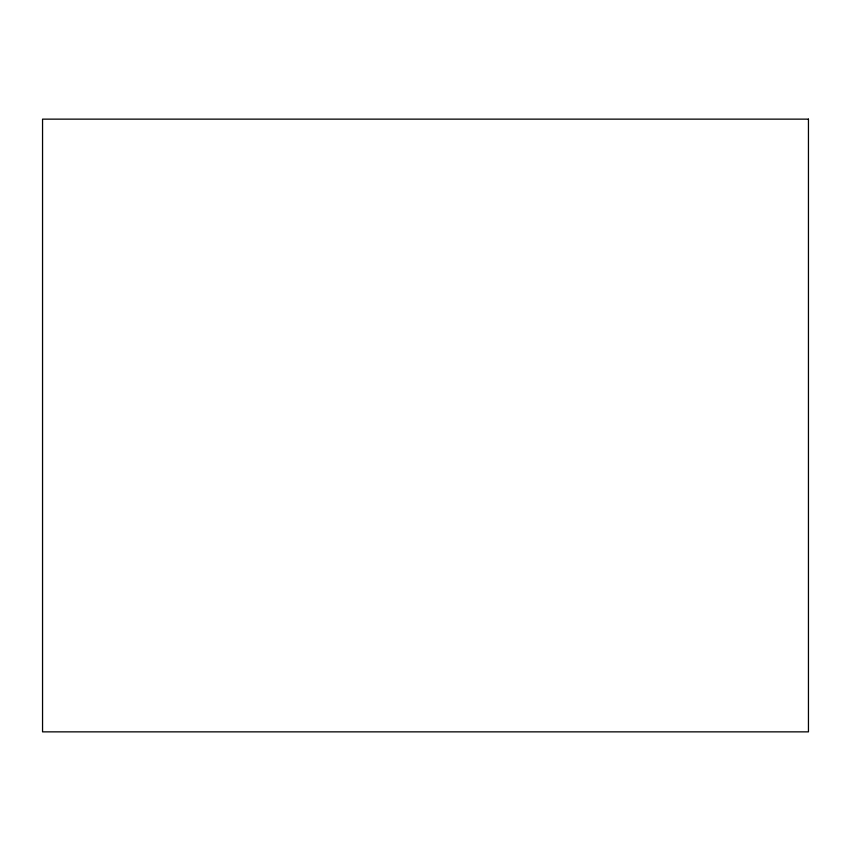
<?xml version="1.0" encoding="UTF-8"?>
<svg xmlns="http://www.w3.org/2000/svg" width="851" height="851" viewBox="0 0 851 851"><rect width="100%" height="100%" fill="white"/><g stroke="black" fill="none" stroke-linecap="round" stroke-linejoin="round"><path stroke-width="1.28" d="M808.45 119.14L42.55 119.14L42.55 731.86L808.45 731.86L808.45 119.14"/></g></svg>
